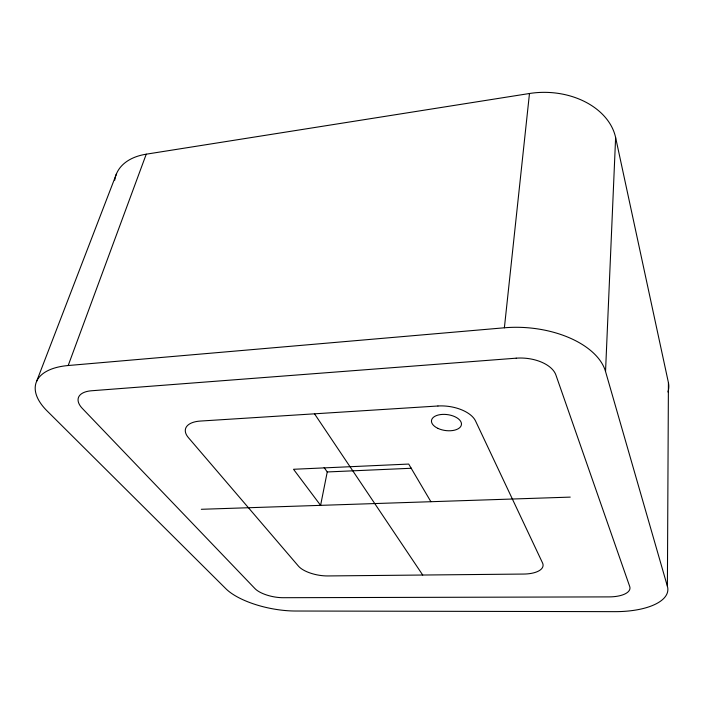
<?xml version="1.0" encoding="UTF-8"?>
<svg xmlns="http://www.w3.org/2000/svg" width="704" height="704" viewBox="0 0 704 704"><rect width="100%" height="100%" fill="white"/><g stroke="black" fill="none" stroke-linecap="round" stroke-linejoin="round"><path stroke-width="1.06" d="M146.247 154.185L68.191 365.526A73.207 34.698 17.1 0 0 47.115 410.951L225.896 588.755A55.035 21.234 11.3 0 0 295.513 611.019L614.786 611.653A62.234 25.766 4.4 0 0 667.392 586.291L668.422 382.65L615.622 137.553A70.919 52.448 1.8 0 0 529.478 93.5L146.247 154.185A64.214 40.322 21 0 0 114.743 180.215M667.392 586.291L605.537 371.501L615.622 137.553M605.537 371.501A82.289 46.842 5 0 0 504.381 327.791L529.478 93.5M324.122 467.544L327.246 471.953L320.593 505.358L293.524 469.278L408.707 464.059L430.901 501.714M36.529 381.568L116.477 173.809M68.191 365.526L504.381 327.791M327.246 471.953L411.567 468.248M201.318 509.291L570.24 497.112M314.521 413.82L422.717 575.027M668.422 382.65A55.519 31.038 1.9 0 1 667.911 391.978M516.199 358.178L91.564 390.764A29.242 13.851 17.1 0 0 82.368 408.461L254.954 588.597A22 8.483 11.3 0 0 283.184 597.705L609.048 596.895A24.869 10.287 4.4 0 0 629.71 586.502L555.905 375.012A32.859 18.682 5 0 0 516.199 358.178M437.941 405.997L200.446 421.054A28.239 13.622 14.3 0 0 188.399 437.624L298.434 566.113A23.241 9.513 10.5 0 0 327.888 575.942L523.679 574.059A24.948 10.727 6.1 0 0 542.538 562.945L475.543 420.974A30.21 16.051 7.8 0 0 437.941 405.997M437.862 428.349A15.101 8.017 7.8 0 0 461.419 424.732A15.101 8.017 7.8 0 0 440.123 414.638A15.101 8.017 7.8 0 0 437.862 428.349"/></g></svg>
